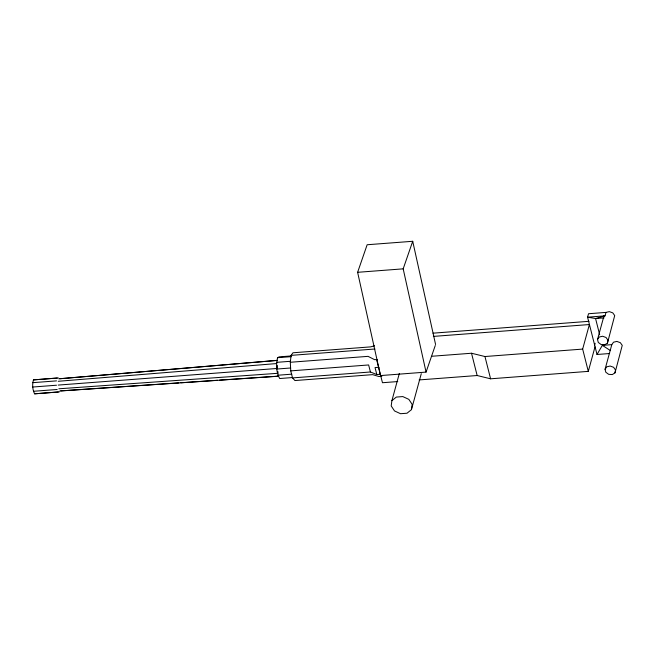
<?xml version="1.0" encoding="UTF-8"?>
<svg xmlns="http://www.w3.org/2000/svg" width="655" height="655" viewBox="0 0 655 655"><rect width="100%" height="100%" fill="white"/><g stroke="black" fill="none" stroke-linecap="round" stroke-linejoin="round"><path stroke-width="0.98" d="M58.311 392.017L34.559 393.819C32.48 389.569 32.136 384.419 33.446 379.892L58.32 377.927M277.319 365.482L277.319 368.454L58.246 385.075M381.857 376.273L378.86 376.494L372.662 374.644L294.938 380.555L292.531 377.91L290.738 370.877L290.312 362.264L291.107 355.37L292.973 352.783L370.705 346.872L374.562 345.774M399.353 373.415L391.903 400.647L391.207 405.944L394.506 410.931L400.549 413.714L407.017 413.223L411.446 409.645L421.288 373.661M411.446 409.645L412.142 404.348L408.843 399.362L402.809 396.578L396.332 397.069L391.903 400.647M607.463 343.073L607.971 340.191L606.047 337.489L602.6 336.244L599.235 337.022L597.524 339.47L598.277 342.434L601.134 344.538L604.761 344.792L607.463 343.073L614.709 315.571L612.793 312.877L609.338 311.624L605.973 312.402L588.526 313.729L587.576 317.176L597.016 354.486L609.617 353.528M614.996 372.867L615.504 369.985L613.588 367.283L610.133 366.039L606.767 366.816L605.064 369.264L605.809 372.228L608.667 374.332L612.294 374.578L614.996 372.867L622.25 345.365L620.326 342.671L616.879 341.419L613.514 342.197L611.803 344.645L605.064 369.264M292.556 377.55L279.693 378.533C276.14 372.335 276.017 364.524 277.564 357.695L279.202 356.86L291.074 355.96M419.126 379.933L477.151 375.52L490.587 378.803L588.296 371.369L582.663 349.09L589.377 324.544L433.348 336.408M594.609 345.226L595.141 343.294M588.296 371.369L595.01 346.822M597.524 339.47L604 315.833M605.024 315.857L587.576 317.176L595.567 318.535L605.024 315.857L605.973 312.402M435.264 345.496L426.061 372.106L380.498 375.569L357.622 272.308L367.144 244.749L412.715 241.286L435.591 344.546M426.061 372.106L403.185 268.845L412.715 241.286M597.016 354.486L602.346 345.365L611.803 344.645M34.559 393.819L59.433 391.862M59.834 378.705L277.352 360.34M58.86 378.844L277.09 360.43M58.254 381.276L276.304 363.59M357.622 272.308L403.185 268.845M604.074 317.888L595.567 318.535L599.685 334.828M432.996 333.174L589.025 321.31M374.947 349L291.107 355.37M277.564 357.695L291.418 356.639M33.446 379.892L57.198 378.082M276.647 362.346L290.501 361.29M290.312 362.264L368.044 356.353L374.611 359.677L377.599 359.448M32.75 382.676L56.502 380.874M431.809 356.263L471.518 353.241L484.954 356.525L582.663 349.09M32.75 387.031L56.502 385.222M276.803 369.043L290.656 367.987M290.738 370.877L368.634 364.958L370.427 371.991L376.805 374.537L379.794 374.308M33.438 391.289L57.19 389.479M379.032 367.275L375.045 367.578L376.805 374.537M277.966 375.225L291.819 374.169M292.531 377.91L370.427 371.991M397.749 381.562L382.471 382.725L376.838 360.447M58.852 388.792L278.105 373.284L277.794 371.352M60.809 390.871L178.872 382.872M180.911 382.741L217.55 380.26M219.581 380.121L278.612 376.117M59.826 391.01L278.359 376.232M602.346 345.365L610.427 350.564M484.954 356.525L490.587 378.803M471.518 353.241L477.151 375.52"/></g></svg>
